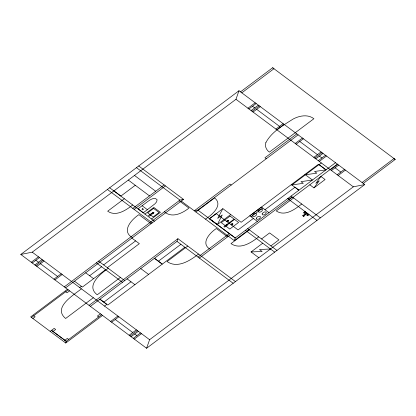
<?xml version="1.0" encoding="UTF-8"?>
<svg xmlns="http://www.w3.org/2000/svg" width="416" height="416" viewBox="0 0 416 416"><rect width="100%" height="100%" fill="white"/><g stroke="black" fill="none" stroke-linecap="round" stroke-linejoin="round"><path stroke-width="0.62" d="M67.465 289.255L30.68 316.862L65.759 343.023L66.191 341.318L101.624 314.735M90.397 306.358L176.998 241.384L177.939 238.706L235.44 281.59M146.583 348.265L149.594 339.7L353.335 186.826L364.77 184.548L238.987 90.735L20.8 254.452L146.583 348.265L364.77 184.548M20.8 254.452L32.235 252.169L235.971 99.294L238.987 90.735M181.251 201.074L234.307 240.646L235.248 237.968L335.504 162.724M253.37 218.436L238.072 229.913L216.185 213.59L209.404 218.717L217.303 224.609L222.253 214.968L217.682 218.395L222.856 208.65L209.425 218.774L235.243 237.973L197.86 210.085L194.288 210.798L229.918 184.059L231.234 185.042M313.96 187.886L319.238 180.814L315.848 183.362L320.928 176.441L325.083 179.54L313.96 187.886L309.806 184.787M147.378 209.669L154.955 203.814L156.645 201.817L157.102 199.737C154.83 196.518 150.327 199.706 147.93 201.38L138.055 208.79L143.317 212.716L147.373 209.669L142.111 205.743M240.495 91.863L272.646 67.735L273.962 68.718L241.81 92.841M31.257 262.246L38.48 256.828M135.278 185.281L120.895 196.071L113.927 190.876M32.24 262.985L39.468 257.561M34.876 264.95L42.104 259.532M124.322 198.713L107.671 211.203C116.012 216.986 125.986 210.246 132.709 204.968M35.864 265.689L43.087 260.265M36.852 266.422L44.075 261.004M247.941 108.222L255.164 102.799M248.924 108.956L256.147 103.537M251.092 110.573L258.315 105.149M252.08 111.306L259.303 105.888M253.063 112.044L260.286 106.626M132.803 208.421L164.122 184.922M134.118 209.399L165.438 185.9M53.94 279.167L61.168 273.749M54.928 279.906L62.15 274.482M144.94 214.094L153.826 207.428L160.394 212.326L151.512 218.993M64.277 286.879L179.936 200.091L183.508 199.378L138.715 165.974M275.886 129.064L283.109 123.646M65.593 287.856L183.508 199.378M276.874 129.802L284.097 124.379M31.47 317.45L68.255 289.843M103.631 264.893L135.621 240.89M69.607 290.852L67.07 292.76L65.718 291.751M89.627 275.74L101.603 266.755M32.88 318.5L35.126 316.81L33.717 315.76M79.726 287.591L81.375 286.359M107.359 267.675L139.35 243.672L131.893 238.108M105.55 269.703L82.384 287.082L74.49 281.195M108.202 268.304C100.677 273.686 85.29 285.828 97.224 294.788L120.401 277.399M81.39 288.834C73.96 294.85 52.27 307.502 65.64 318.49L93.314 297.726M296.816 133.869L264.95 157.773L266.266 158.756M197.86 210.085L298.132 134.846M195.863 211.973L214.588 197.922C223.694 205.114 211.786 214.994 205.462 219.133M295.188 143.458L302.411 138.039M296.171 144.196L303.394 138.778M50.154 331.386L54.168 328.37L55.656 329.482L52.993 331.479M89.081 305.38L177.939 238.706M103.901 302.099L130.988 281.772M158.392 261.201L180.913 244.301M104.525 306.088L106.787 304.398L99.887 299.255M99.98 299.177L107.817 305.022L162.25 264.144L154.43 258.315M184.829 247.224L162.308 264.118L154.476 258.279M187.767 246.038L167.076 261.56C177.476 268.819 190.055 260.671 198.51 254.046M217.303 224.609L230.734 214.526M64.844 340.267L67.324 338.406L68.702 339.435M100.396 313.815L97.417 316.051L98.644 316.966M65.759 343.023L102.544 315.422M313.81 157.352L321.032 151.928M314.798 158.085L322.02 152.667M315.786 158.824L323.008 153.4M318.282 160.685L325.504 155.267M319.27 161.424L326.492 156.005M291.876 184.964L318.963 164.637M321.355 162.978L319.093 164.668L326.019 169.832M110.656 321.469L117.879 316.051M251.072 216.72L262.652 208.031M198.021 257.062L229.341 233.563M111.644 322.202L118.867 316.784M199.337 258.045L230.656 234.546M264.971 209.758L295.012 187.216L298.891 190.195L291.372 184.59M234.307 240.646L292.412 197.044L291.096 196.061M249.34 229.84L230.984 243.615C240.198 250.021 251.274 242.689 258.726 236.839M316.956 220.428L287.69 198.604L292.937 197.434L337.355 164.107M330.476 169.78L337.698 164.362M293.602 197.933L276.245 210.954C284.882 216.84 294.918 209.331 301.74 204.001M331.464 170.518L338.686 165.095M337.184 174.782L344.406 169.364M338.172 175.521L345.394 170.097M129.126 335.244L136.349 329.826M130.114 335.982L137.337 330.559M131.097 336.716L138.325 331.297M261.576 238.945L269.62 232.913L278.938 239.86L270.894 245.898M133.286 338.348L140.509 332.93M134.274 339.082L141.497 333.663M258.825 257.728L251.066 251.945L262.72 243.199M303.95 212.961L305.328 211.926M306.8 213.023L302.749 215.597C303.326 218.473 306.238 212.654 307.154 213.288M307.237 215.415L308.63 214.391M362.06 182.53L394.009 158.564L395.2 159.448L363.256 183.42M305.38 174.772L316.815 173.165L314.558 171.486L325.978 169.868L318.464 164.263L241.14 222.284L222.841 208.64M291.834 184.938L303.269 183.331L301.012 181.652L312.437 180.034L304.918 174.429M270.478 248.986L259.485 249.532L262.122 251.498L251.082 251.93M252.538 106.246L254.701 107.858M256.677 109.335L279.5 126.355M299.785 141.487L317.424 154.638M319.394 156.109L321.896 157.976M335.078 167.804L340.798 172.073M235.971 99.294L353.335 186.826M292.937 197.434L320.346 217.88M305.422 214.058L303.524 212.644L304.902 211.609L309.062 214.713L307.684 215.748L305.776 214.323M304.996 214.38L305.349 214.646M268.939 212.68L261.425 207.08L249.808 215.79L257.322 221.395M247.707 228.618L276.957 250.437M245.45 230.313L274.7 252.132M136.458 167.664L179.936 200.091M179.088 200.73L188.968 208.094C182.354 213.351 171.777 218.499 164.403 211.749M227.552 236.876L216.362 228.53C209.669 232.851 199.872 243.693 210.616 249.579M134.493 175.443L155.678 191.246M128.31 180.081L149.5 195.884M109.658 187.777L154.45 221.187M107.401 189.472L152.188 222.877M176.998 241.384L233.178 283.286M151.086 223.709L138.928 214.646C131.674 219.362 120.838 231.156 132.486 237.666M140.748 268.58L148.564 274.409M127.067 278.845L134.909 284.695M98.587 261.134L124.712 280.613M96.33 262.824L122.455 282.308M85.68 272.797L93.574 278.684M32.235 252.169L149.594 339.7M35.854 260.276L38.49 262.241M40.466 263.713L57.554 276.458M115.253 319.493L132.74 332.535M134.711 334.006L136.9 335.639M272.646 67.735L395.2 159.448M252.58 215.41L252.689 216.284C254.186 217.105 256.552 215.764 256.672 214.063L256.506 213.73C255.112 212.94 253.214 214.068 252.58 215.41M258.404 211.037L258.513 211.916C260.01 212.737 262.376 211.39 262.496 209.69L262.33 209.357C260.936 208.572 259.038 209.7 258.404 211.037M262.158 213.84L262.267 214.713C263.765 215.54 266.131 214.193 266.25 212.493L266.084 212.155C264.69 211.37 262.792 212.498 262.158 213.84M256.334 218.208L256.443 219.086C257.941 219.908 260.307 218.561 260.426 216.861L260.26 216.528C258.866 215.743 256.968 216.871 256.334 218.208M265.897 142.542C264.524 146.13 266.334 150.056 269.386 152.121L313.908 118.716C307.866 114.062 299.499 115.658 293.228 118.981C283.166 125.367 271.69 131.732 265.897 142.542M303.092 215.275L303.025 215.556C303.17 216.668 305.479 216.096 303.103 215.264M153.499 212.867C152.183 214.375 152.594 211.848 153.499 212.867M232.497 224.167C231.187 225.675 231.592 223.148 232.497 224.167M153.878 212.789C153.702 213.439 152.074 214.162 152.11 213.143C152.287 212.493 153.91 211.77 153.878 212.789M228.166 220.938C226.855 222.446 227.261 219.918 228.166 220.938M228.545 220.865C228.374 221.515 226.741 222.238 226.777 221.213C226.954 220.568 228.582 219.84 228.545 220.865M232.877 224.094C232.705 224.744 231.072 225.467 231.109 224.448C231.286 223.798 232.908 223.075 232.877 224.094M142.641 208.66L141.955 209.175L142.792 209.799L143.478 209.284L142.641 208.66M153.587 208.426L147.68 212.862L153.156 216.944L159.063 212.508L153.587 208.426M151.668 213.273L148.507 215.644L149.297 216.237L152.459 213.866L151.668 213.273M230.074 216.086L221.296 222.674L225.342 225.69L234.125 219.102L230.074 216.086M227.079 224.162L223.917 226.533L224.708 227.12L227.869 224.749L227.079 224.162M234.53 219.435L225.748 226.023L229.793 229.044L238.576 222.456L234.53 219.435M304.959 212.498L304.626 212.451L304.959 212.498M307.856 214.656L307.606 214.843L307.856 214.656M66.222 341.297L51.506 330.366L66.222 341.297"/></g></svg>
